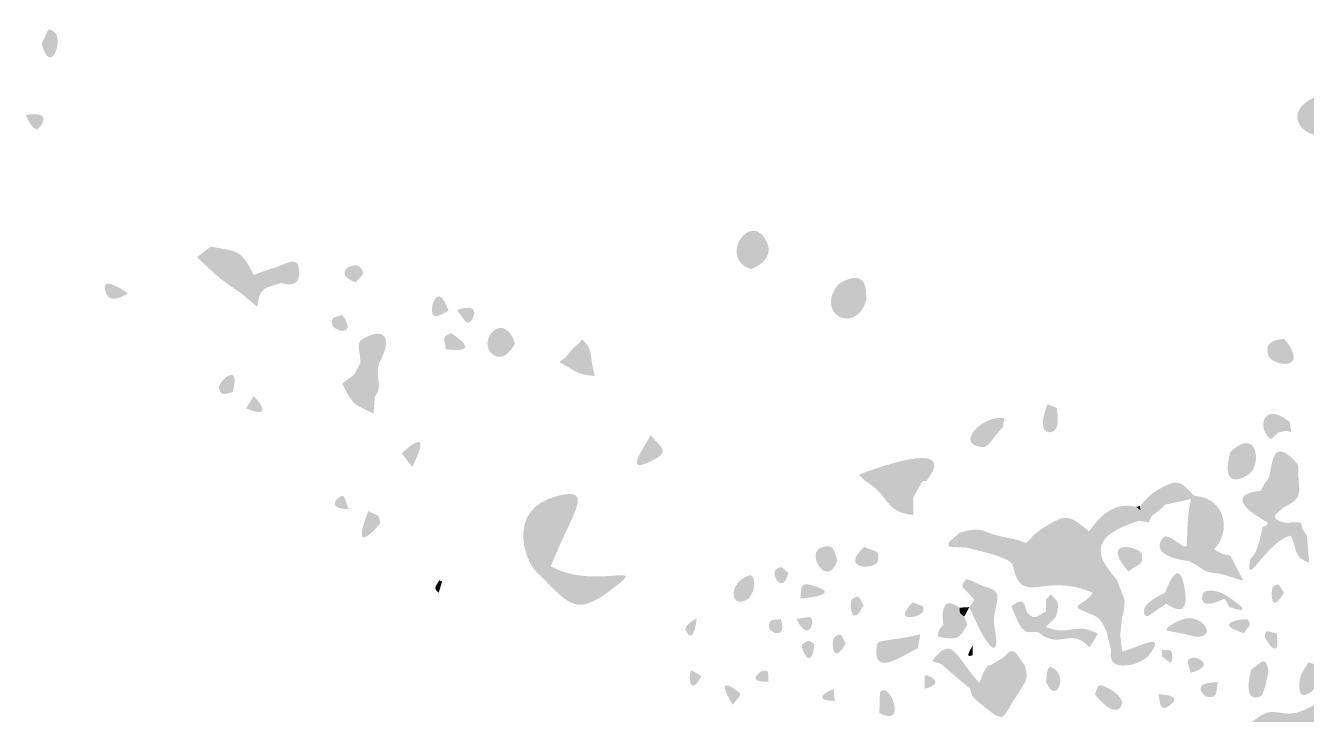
# Model space of a CAD drawing. Header units: millimetres. Extents: x 551 to 751, y 21 to 126.
# Drawn here: x 674.81 to 707.7, y 100.08 to 117.77 of the extents above; entities that cross this region are included whole.
import ezdxf

# ---------------------------------------------------------------- set-up
doc = ezdxf.new("R2010")
doc.units = ezdxf.units.MM

msp = doc.modelspace()

# ---------------------------------------------------------------- hatches: boundary and pattern name
at = {"true_color": 0x000000, "transparency": 33554687}
h = msp.add_hatch(color=18, dxfattribs=at)
edge = h.paths.add_edge_path(flags=0)
edge.add_spline(control_points=[(675.224, 117.307), (675.384, 117.58), (675.338, 117.769), (675.549, 117.606), (675.801, 117.41), (675.449, 116.44), (675.224, 117.307)], knot_values=[0, 0, 0, 0, 1, 1, 1, 2, 2, 2, 2], degree=3, periodic=1)
h = msp.add_hatch(color=18, dxfattribs=at)
edge = h.paths.add_edge_path(flags=0)
edge.add_spline(control_points=[(707.922, 115.928), (707.983, 115.904), (708.579, 115.669), (708.341, 115.193), (708.01, 114.532), (706.828, 115.458), (707.922, 115.928)], knot_values=[0, 0, 0, 0, 1, 1, 1, 2, 2, 2, 2], degree=3, periodic=1)
h = msp.add_hatch(color=18, dxfattribs=at)
edge = h.paths.add_edge_path(flags=0)
edge.add_spline(control_points=[(674.812, 115.472), (675.599, 115.606), (675.151, 115.099), (675.097, 115.105), (675.062, 115.109), (674.983, 115.117), (674.812, 115.472)], knot_values=[0, 0, 0, 0, 1, 1, 1, 2, 2, 2, 2], degree=3, periodic=1)
h = msp.add_hatch(color=18, dxfattribs=at)
edge = h.paths.add_edge_path(flags=0)
edge.add_spline(control_points=[(693.439, 111.514), (692.565, 111.799), (693.462, 113.075), (693.854, 112.2), (694.056, 111.748), (693.497, 111.536), (693.439, 111.514)], knot_values=[0, 0, 0, 0, 1, 1, 1, 2, 2, 2, 2], degree=3, periodic=1)
h = msp.add_hatch(color=18, dxfattribs=at)
edge = h.paths.add_edge_path(flags=0)
edge.add_spline(control_points=[(679.567, 112.091), (680.269, 111.962), (680.35, 112.025), (680.67, 111.358), (680.67, 111.358), (680.339, 110.902), (680.339, 110.902), (679.716, 111.32), (679.749, 111.324), (679.212, 111.823), (679.212, 111.823), (679.567, 112.091), (679.567, 112.091)], knot_values=[0, 0, 0, 0, 1, 1, 1, 2, 2, 2, 3, 3, 3, 4, 4, 4, 4], degree=3, periodic=1)
h = msp.add_hatch(color=18, dxfattribs=at)
edge = h.paths.add_edge_path(flags=0)
edge.add_spline(control_points=[(681.262, 111.568), (681.653, 111.734), (681.834, 111.836), (681.837, 111.4), (681.841, 110.994), (681.416, 111.144), (681.377, 111.158), (681.266, 111.347), (681.286, 111.335), (681.262, 111.568)], knot_values=[0, 0, 0, 0, 1, 1, 1, 2, 2, 2, 3, 3, 3, 3], degree=3, periodic=1)
h = msp.add_hatch(color=18, dxfattribs=at)
edge = h.paths.add_edge_path(flags=0)
edge.add_spline(control_points=[(681.262, 111.568), (681.286, 111.335), (681.266, 111.347), (681.377, 111.158), (680.922, 111.016), (680.839, 111.056), (680.758, 110.547), (680.758, 110.547), (680.339, 110.902), (680.339, 110.902), (680.339, 110.902), (680.67, 111.358), (680.67, 111.358), (680.719, 111.37), (680.699, 111.397), (681.262, 111.568)], knot_values=[0, 0, 0, 0, 1, 1, 1, 2, 2, 2, 3, 3, 3, 4, 4, 4, 5, 5, 5, 5], degree=3, periodic=1)
h = msp.add_hatch(color=18, dxfattribs=at)
edge = h.paths.add_edge_path(flags=0)
edge.add_spline(control_points=[(683.287, 111.174), (682.646, 111.409), (683.265, 111.749), (683.411, 111.557), (683.565, 111.355), (683.43, 111.365), (683.287, 111.174)], knot_values=[0, 0, 0, 0, 1, 1, 1, 2, 2, 2, 2], degree=3, periodic=1)
h = msp.add_hatch(color=18, dxfattribs=at)
edge = h.paths.add_edge_path(flags=0)
edge.add_spline(control_points=[(695.684, 111.129), (696.473, 111.609), (696.389, 110.875), (696.401, 110.721), (696.342, 110.749), (696.045, 110.893), (695.684, 111.129)], knot_values=[0, 0, 0, 0, 1, 1, 1, 2, 2, 2, 2], degree=3, periodic=1)
h = msp.add_hatch(color=18, dxfattribs=at)
edge = h.paths.add_edge_path(flags=0)
edge.add_spline(control_points=[(677.438, 110.895), (677.401, 110.87), (677, 110.597), (676.887, 110.879), (676.66, 111.447), (677.401, 110.921), (677.438, 110.895)], knot_values=[0, 0, 0, 0, 1, 1, 1, 2, 2, 2, 2], degree=3, periodic=1)
h = msp.add_hatch(color=18, dxfattribs=at)
edge = h.paths.add_edge_path(flags=0)
edge.add_spline(control_points=[(685.673, 110.448), (685.379, 110.269), (685.192, 110.211), (685.26, 110.586), (685.266, 110.622), (685.415, 111.158), (685.673, 110.448)], knot_values=[0, 0, 0, 0, 1, 1, 1, 2, 2, 2, 2], degree=3, periodic=1)
h = msp.add_hatch(color=18, dxfattribs=at)
edge = h.paths.add_edge_path(flags=0)
edge.add_spline(control_points=[(695.684, 111.129), (696.045, 110.893), (696.342, 110.749), (696.401, 110.721), (696.136, 109.804), (695.06, 110.364), (695.684, 111.129)], knot_values=[0, 0, 0, 0, 1, 1, 1, 2, 2, 2, 2], degree=3, periodic=1)
h = msp.add_hatch(color=18, dxfattribs=at)
edge = h.paths.add_edge_path(flags=0)
edge.add_spline(control_points=[(685.887, 110.467), (686.467, 110.655), (686.323, 110.315), (686.306, 110.281), (686.152, 109.979), (686.101, 110.203), (685.887, 110.467)], knot_values=[0, 0, 0, 0, 1, 1, 1, 2, 2, 2, 2], degree=3, periodic=1)
h = msp.add_hatch(color=18, dxfattribs=at)
edge = h.paths.add_edge_path(flags=0)
edge.add_spline(control_points=[(687.38, 109.604), (687.355, 109.559), (687.115, 109.112), (686.831, 109.307), (686.348, 109.637), (687.091, 110.511), (687.38, 109.604)], knot_values=[0, 0, 0, 0, 1, 1, 1, 2, 2, 2, 2], degree=3, periodic=1)
h = msp.add_hatch(color=18, dxfattribs=at)
edge = h.paths.add_edge_path(flags=0)
edge.add_spline(control_points=[(682.943, 110.341), (683.364, 109.755), (682.7, 109.926), (682.685, 110.093), (682.663, 110.327), (682.747, 110.249), (682.943, 110.341)], knot_values=[0, 0, 0, 0, 1, 1, 1, 2, 2, 2, 2], degree=3, periodic=1)
h = msp.add_hatch(color=18, dxfattribs=at)
edge = h.paths.add_edge_path(flags=0)
edge.add_spline(control_points=[(683.408, 109.106), (683.409, 109.521), (683.238, 109.627), (683.569, 109.778), (684.109, 110.024), (684.199, 109.65), (683.89, 109.101), (683.89, 109.101), (683.408, 109.106), (683.408, 109.106)], knot_values=[0, 0, 0, 0, 1, 1, 1, 2, 2, 2, 3, 3, 3, 3], degree=3, periodic=1)
h = msp.add_hatch(color=18, dxfattribs=at)
edge = h.paths.add_edge_path(flags=0)
edge.add_spline(control_points=[(685.602, 109.459), (685.577, 109.717), (685.491, 109.791), (685.742, 109.867), (685.743, 109.867), (686.63, 109.324), (685.602, 109.459)], knot_values=[0, 0, 0, 0, 1, 1, 1, 2, 2, 2, 2], degree=3, periodic=1)
h = msp.add_hatch(color=18, dxfattribs=at)
edge = h.paths.add_edge_path(flags=0)
edge.add_spline(control_points=[(689.102, 109.711), (689.393, 109.44), (689.272, 109.385), (689.426, 108.77), (688.928, 108.816), (688.961, 108.89), (688.516, 109.131), (688.816, 109.323), (688.739, 109.397), (689.013, 109.598), (689.013, 109.598), (689.102, 109.711), (689.102, 109.711)], knot_values=[0, 0, 0, 0, 1, 1, 1, 2, 2, 2, 3, 3, 3, 4, 4, 4, 4], degree=3, periodic=1)
h = msp.add_hatch(color=18, dxfattribs=at)
edge = h.paths.add_edge_path(flags=0)
edge.add_spline(control_points=[(707.133, 109.723), (707.823, 108.89), (706.848, 109.011), (706.731, 109.287), (706.552, 109.707), (707.087, 109.721), (707.133, 109.723)], knot_values=[0, 0, 0, 0, 1, 1, 1, 2, 2, 2, 2], degree=3, periodic=1)
h = msp.add_hatch(color=18, dxfattribs=at)
edge = h.paths.add_edge_path(flags=0)
edge.add_spline(control_points=[(680.128, 108.356), (679.897, 108.308), (679.855, 108.231), (679.774, 108.459), (679.728, 108.59), (680.357, 109.216), (680.128, 108.356)], knot_values=[0, 0, 0, 0, 1, 1, 1, 2, 2, 2, 2], degree=3, periodic=1)
h = msp.add_hatch(color=18, dxfattribs=at)
edge = h.paths.add_edge_path(flags=0)
edge.add_spline(control_points=[(683.408, 109.106), (683.408, 109.106), (683.89, 109.101), (683.89, 109.101), (683.752, 108.661), (684.026, 108.613), (683.782, 108.239), (683.374, 108.384), (683.332, 108.36), (683.247, 108.803), (683.247, 108.803), (683.408, 109.106), (683.408, 109.106)], knot_values=[0, 0, 0, 0, 1, 1, 1, 2, 2, 2, 3, 3, 3, 4, 4, 4, 4], degree=3, periodic=1)
h = msp.add_hatch(color=18, dxfattribs=at)
edge = h.paths.add_edge_path(flags=0)
edge.add_spline(control_points=[(683.247, 108.803), (683.332, 108.36), (683.374, 108.384), (683.782, 108.239), (683.767, 108.104), (683.749, 107.841), (683.746, 107.806), (683.218, 108.054), (683.201, 108.034), (682.948, 108.577), (683.225, 108.789), (683.225, 108.782), (683.247, 108.803)], knot_values=[0, 0, 0, 0, 1, 1, 1, 2, 2, 2, 3, 3, 3, 4, 4, 4, 4], degree=3, periodic=1)
h = msp.add_hatch(color=18, dxfattribs=at)
edge = h.paths.add_edge_path(flags=0)
edge.add_spline(control_points=[(680.47, 107.937), (680.676, 108.243), (680.65, 108.253), (680.676, 108.243), (680.703, 108.232), (681.268, 107.618), (680.47, 107.937)], knot_values=[0, 0, 0, 0, 1, 1, 1, 2, 2, 2, 2], degree=3, periodic=1)
h = msp.add_hatch(color=18, dxfattribs=at)
edge = h.paths.add_edge_path(flags=0)
edge.add_spline(control_points=[(701.054, 108.048), (701.054, 108.048), (701.287, 107.95), (701.287, 107.95), (701.298, 107.9), (701.41, 107.352), (701.136, 107.324), (700.748, 107.285), (701.033, 107.994), (701.054, 108.048)], knot_values=[0, 0, 0, 0, 1, 1, 1, 2, 2, 2, 3, 3, 3, 3], degree=3, periodic=1)
h = msp.add_hatch(color=18, dxfattribs=at)
edge = h.paths.add_edge_path(flags=0)
edge.add_spline(control_points=[(707.276, 107.587), (707.276, 107.587), (707.317, 107.325), (707.317, 107.325), (707.153, 107.376), (707.171, 107.362), (706.984, 107.319), (706.984, 107.319), (706.796, 107.145), (706.796, 107.145), (706.424, 107.381), (706.564, 108.169), (707.276, 107.587)], knot_values=[0, 0, 0, 0, 1, 1, 1, 2, 2, 2, 3, 3, 3, 4, 4, 4, 4], degree=3, periodic=1)
h = msp.add_hatch(color=18, dxfattribs=at)
edge = h.paths.add_edge_path(flags=0)
edge.add_spline(control_points=[(684.47, 106.785), (685.345, 107.583), (684.766, 106.492), (684.739, 106.432), (684.739, 106.432), (684.47, 106.785), (684.47, 106.785)], knot_values=[0, 0, 0, 0, 1, 1, 1, 2, 2, 2, 2], degree=3, periodic=1)
h = msp.add_hatch(color=18, dxfattribs=at)
edge = h.paths.add_edge_path(flags=0)
edge.add_spline(control_points=[(699.942, 107.68), (699.942, 107.68), (699.914, 107.469), (699.914, 107.469), (699.504, 107.005), (699.551, 106.91), (699.295, 106.957), (698.708, 107.065), (699.424, 107.794), (699.942, 107.68)], knot_values=[0, 0, 0, 0, 1, 1, 1, 2, 2, 2, 3, 3, 3, 3], degree=3, periodic=1)
h = msp.add_hatch(color=18, dxfattribs=at)
edge = h.paths.add_edge_path(flags=0)
edge.add_spline(control_points=[(690.857, 107.253), (691.14, 106.936), (691.339, 106.837), (690.98, 106.638), (690.04, 106.116), (690.789, 107.042), (690.857, 107.253)], knot_values=[0, 0, 0, 0, 1, 1, 1, 2, 2, 2, 2], degree=3, periodic=1)
h = msp.add_hatch(color=18, dxfattribs=at)
edge = h.paths.add_edge_path(flags=0)
edge.add_spline(control_points=[(705.754, 106.82), (706.452, 107.501), (706.572, 106.455), (706.205, 106.232), (705.707, 105.929), (705.584, 106.24), (705.754, 106.82)], knot_values=[0, 0, 0, 0, 1, 1, 1, 2, 2, 2, 2], degree=3, periodic=1)
h = msp.add_hatch(color=18, dxfattribs=at)
edge = h.paths.add_edge_path(flags=0)
edge.add_spline(control_points=[(707.494, 106.483), (707.468, 105.831), (707.688, 105.661), (707.136, 105.407), (707.009, 105.675), (706.774, 106.1), (706.741, 106.159), (706.833, 106.49), (706.808, 107.294), (707.494, 106.483)], knot_values=[0, 0, 0, 0, 1, 1, 1, 2, 2, 2, 3, 3, 3, 3], degree=3, periodic=1)
h = msp.add_hatch(color=18, dxfattribs=at)
edge = h.paths.add_edge_path(flags=0)
edge.add_spline(control_points=[(696.208, 106.236), (696.481, 106.347), (698.798, 107.21), (697.974, 106.111), (697.616, 106.148), (697.645, 106.033), (697.613, 105.664), (697.613, 105.664), (697.604, 105.2), (697.604, 105.2), (696.823, 105.295), (697.041, 105.688), (696.365, 106.08), (696.365, 106.08), (696.208, 106.236), (696.208, 106.236)], knot_values=[0, 0, 0, 0, 1, 1, 1, 2, 2, 2, 3, 3, 3, 4, 4, 4, 5, 5, 5, 5], degree=3, periodic=1)
h = msp.add_hatch(color=18, dxfattribs=at)
edge = h.paths.add_edge_path(flags=0)
edge.add_spline(control_points=[(688.3, 103.88), (688.3, 103.88), (688.041, 103.639), (688.041, 103.639), (687.676, 103.837), (687.052, 105.353), (688.502, 105.698), (689.451, 105.925), (688.823, 105.222), (688.3, 103.88)], knot_values=[0, 0, 0, 0, 1, 1, 1, 2, 2, 2, 3, 3, 3, 3], degree=3, periodic=1)
h = msp.add_hatch(color=18, dxfattribs=at)
edge = h.paths.add_edge_path(flags=0)
edge.add_spline(control_points=[(697.974, 106.111), (697.917, 106.028), (697.879, 106.114), (697.831, 106.045), (697.811, 106.016), (697.831, 106.045), (697.613, 105.664), (697.645, 106.033), (697.616, 106.148), (697.974, 106.111)], knot_values=[0, 0, 0, 0, 1, 1, 1, 2, 2, 2, 3, 3, 3, 3], degree=3, periodic=1)
h = msp.add_hatch(color=18, dxfattribs=at)
edge = h.paths.add_edge_path(flags=0)
edge.add_spline(control_points=[(703.893, 105.85), (704.386, 106.124), (704.432, 106.106), (704.824, 105.694), (704.824, 105.694), (704.746, 105.611), (704.746, 105.611), (704.692, 105.599), (704.396, 105.531), (704.07, 105.466), (704.049, 105.491), (704.072, 105.497), (703.893, 105.85)], knot_values=[0, 0, 0, 0, 1, 1, 1, 2, 2, 2, 3, 3, 3, 4, 4, 4, 4], degree=3, periodic=1)
h = msp.add_hatch(color=18, dxfattribs=at)
edge = h.paths.add_edge_path(flags=0)
edge.add_spline(control_points=[(706.741, 106.159), (706.774, 106.1), (707.009, 105.675), (707.136, 105.407), (706.939, 105.229), (706.76, 105.159), (707.016, 105.048), (707.288, 104.93), (707.294, 105.06), (707.565, 104.998), (707.565, 104.998), (707.604, 104.845), (707.604, 104.845), (707.604, 104.845), (707.305, 104.672), (707.305, 104.672), (706.698, 104.549), (706.099, 103.226), (706.261, 104.062), (706.274, 104.127), (706.406, 104.064), (706.57, 104.83), (706.558, 104.967), (706.721, 104.861), (706.709, 105), (706.709, 105), (706.389, 105.204), (706.389, 105.204), (706.686, 105.42), (706.681, 105.467), (706.534, 105.825), (706.559, 105.843), (706.518, 105.862), (706.741, 106.159)], knot_values=[0, 0, 0, 0, 1, 1, 1, 2, 2, 2, 3, 3, 3, 4, 4, 4, 5, 5, 5, 6, 6, 6, 7, 7, 7, 8, 8, 8, 9, 9, 9, 10, 10, 10, 11, 11, 11, 11], degree=3, periodic=1)
h = msp.add_hatch(color=18, dxfattribs=at)
edge = h.paths.add_edge_path(flags=0)
edge.add_spline(control_points=[(683.113, 105.349), (682.545, 105.352), (682.81, 105.614), (682.835, 105.634), (683.027, 105.793), (682.987, 105.611), (683.113, 105.349)], knot_values=[0, 0, 0, 0, 1, 1, 1, 2, 2, 2, 2], degree=3, periodic=1)
h = msp.add_hatch(color=18, dxfattribs=at)
edge = h.paths.add_edge_path(flags=0)
edge.add_spline(control_points=[(703.337, 105.41), (703.337, 105.41), (703.436, 105.324), (703.436, 105.324), (703.436, 105.324), (703.413, 105.052), (703.413, 105.052), (701.882, 104.595), (702.484, 103.972), (702.834, 103.535), (702.834, 103.535), (703.032, 103.027), (703.032, 103.027), (703.032, 103.027), (702.693, 103.062), (702.693, 103.062), (702.456, 103.185), (702.479, 103.202), (702.22, 103.205), (700.953, 103.751), (700.395, 102.833), (700.173, 103.862), (700.15, 103.968), (700.122, 104.101), (698.985, 104.357), (698.985, 104.357), (699, 104.799), (699, 104.799), (699.226, 104.833), (699.2, 104.833), (699.411, 104.8), (699.943, 104.57), (699.959, 104.681), (700.509, 104.479), (700.826, 103.079), (701.749, 104.442), (702.115, 104.783), (702.237, 104.901), (702.61, 105.588), (703.337, 105.41)], knot_values=[0, 0, 0, 0, 1, 1, 1, 2, 2, 2, 3, 3, 3, 4, 4, 4, 5, 5, 5, 6, 6, 6, 7, 7, 7, 8, 8, 8, 9, 9, 9, 10, 10, 10, 11, 11, 11, 12, 12, 12, 13, 13, 13, 13], degree=3, periodic=1)
h = msp.add_hatch(color=18, dxfattribs=at)
edge = h.paths.add_edge_path(flags=0)
edge.add_spline(control_points=[(703.893, 105.85), (704.072, 105.497), (704.049, 105.491), (704.07, 105.466), (704.04, 105.447), (704.071, 105.426), (703.729, 105.173), (703.729, 105.173), (703.653, 105.01), (703.653, 105.01), (703.653, 105.01), (703.413, 105.052), (703.413, 105.052), (703.413, 105.052), (703.436, 105.324), (703.436, 105.324), (703.436, 105.324), (703.431, 105.43), (703.431, 105.43), (703.656, 105.679), (703.629, 105.676), (703.893, 105.85)], knot_values=[0, 0, 0, 0, 1, 1, 1, 2, 2, 2, 3, 3, 3, 4, 4, 4, 5, 5, 5, 6, 6, 6, 7, 7, 7, 7], degree=3, periodic=1)
h = msp.add_hatch(color=18, dxfattribs=at)
edge = h.paths.add_edge_path(flags=0)
edge.add_spline(control_points=[(704.746, 105.611), (704.746, 105.611), (704.824, 105.694), (704.824, 105.694), (705.666, 105.638), (705.764, 104.726), (705.328, 104.323), (705.328, 104.323), (705.113, 104.106), (705.113, 104.106), (705.113, 104.106), (704.861, 103.919), (704.861, 103.919), (704.861, 103.919), (704.682, 104.017), (704.682, 104.017), (704.682, 104.017), (704.627, 104.385), (704.627, 104.385), (704.627, 104.385), (704.641, 104.685), (704.641, 104.685), (704.657, 105.337), (704.723, 105.541), (704.746, 105.611)], knot_values=[0, 0, 0, 0, 1, 1, 1, 2, 2, 2, 3, 3, 3, 4, 4, 4, 5, 5, 5, 6, 6, 6, 7, 7, 7, 8, 8, 8, 8], degree=3, periodic=1)
h = msp.add_hatch(color=18, dxfattribs=at)
edge = h.paths.add_edge_path(flags=0)
edge.add_spline(control_points=[(706.534, 105.825), (706.681, 105.467), (706.686, 105.42), (706.389, 105.204), (706.348, 105.23), (705.587, 105.723), (706.534, 105.825)], knot_values=[0, 0, 0, 0, 1, 1, 1, 2, 2, 2, 2], degree=3, periodic=1)
h = msp.add_hatch(color=18, dxfattribs=at)
edge = h.paths.add_edge_path(flags=0)
edge.add_spline(control_points=[(683.616, 105.303), (683.616, 105.303), (683.874, 105.172), (683.874, 105.172), (683.874, 105.172), (683.926, 104.993), (683.926, 104.993), (683.088, 104.018), (683.598, 105.273), (683.616, 105.303)], knot_values=[0, 0, 0, 0, 1, 1, 1, 2, 2, 2, 3, 3, 3, 3], degree=3, periodic=1)
msp.add_hatch(color=18, dxfattribs=at).paths.add_polyline_path([(703.431, 105.43), (703.436, 105.324), (703.337, 105.41)], flags=0)
h = msp.add_hatch(color=18, dxfattribs=at)
edge = h.paths.add_edge_path(flags=0)
edge.add_spline(control_points=[(700.96, 104.877), (701.536, 105.239), (701.601, 105.208), (702.115, 104.783), (701.749, 104.442), (700.826, 103.079), (700.509, 104.479), (700.735, 104.719), (700.71, 104.708), (700.96, 104.877)], knot_values=[0, 0, 0, 0, 1, 1, 1, 2, 2, 2, 3, 3, 3, 3], degree=3, periodic=1)
h = msp.add_hatch(color=18, dxfattribs=at)
edge = h.paths.add_edge_path(flags=0)
edge.add_spline(control_points=[(714.453, 104.052), (714.408, 103.955), (714.253, 103.959), (714.207, 103.862), (714.068, 103.57), (714.544, 102.895), (713.783, 101.224), (712.475, 100.863), (712.6, 100.611), (711.391, 99.982), (711.36, 99.949), (711.171, 99.751), (711.034, 99.532), (709.949, 98.549), (710.08, 98.416), (708.935, 97.546), (708.935, 97.546), (708.213, 97.364), (708.213, 97.364), (708.211, 97.363), (708.213, 97.364), (707.287, 96.676), (707.287, 96.676), (707.217, 96.459), (707.217, 96.459), (707.217, 96.459), (707.252, 96.041), (707.252, 96.041), (707.182, 96.014), (707.218, 95.978), (706.388, 95.655), (706.388, 95.655), (706.231, 95.717), (706.231, 95.717), (705.929, 96.255), (706.572, 96.101), (706.726, 96.478), (706.75, 96.535), (706.942, 96.892), (706.961, 96.928), (706.961, 96.928), (706.85, 97.073), (706.85, 97.073), (706.129, 96.837), (706.031, 96.781), (705.965, 96.742), (705.925, 96.719), (705.806, 96.65), (705.437, 96.517), (705.437, 96.517), (705.008, 96.39), (705.008, 96.39), (704.556, 96.334), (704.599, 96.286), (704.209, 96.025), (703.38, 95.473), (703.227, 96.351), (702.36, 95.882), (701.307, 95.52), (701.254, 95.811), (700.204, 95.383), (700.033, 95.376), (699.096, 95.338), (698.145, 94.744), (698.13, 94.713), (698.144, 94.733), (697.906, 94.513), (697.906, 94.513), (697.597, 94.522), (697.597, 94.522), (697.597, 94.522), (697.439, 94.675), (697.439, 94.675), (697.504, 95.271), (697.611, 95.202), (697.896, 95.71), (697.896, 95.71), (698.074, 95.801), (698.074, 95.801), (698.074, 95.801), (698.146, 96.041), (698.146, 96.041), (698.29, 96.299), (698.249, 96.334), (698.527, 96.421), (699.055, 96.587), (698.722, 97.173), (699.252, 97.104), (699.252, 97.104), (699.453, 96.492), (699.453, 96.492), (699.113, 96.123), (698.779, 96.042), (699.148, 95.872), (699.297, 95.803), (699.288, 95.876), (699.754, 96.153), (700.26, 96.428), (700.289, 96.348), (700.672, 96.823), (701.016, 97.249), (701.255, 96.53), (702.8, 97.38), (703.129, 97.561), (702.859, 98.227), (704.377, 98.126), (705.081, 97.984), (705.059, 98.142), (705.606, 98.624), (705.606, 98.624), (705.99, 99.049), (705.99, 99.049), (706.341, 99.366), (706.283, 99.398), (706.282, 99.88), (706.682, 100.146), (706.676, 100.179), (707.152, 100.106), (707.716, 100.019), (708.376, 100.725), (708.664, 100.805), (708.829, 100.72), (708.802, 100.559), (709.308, 100.747), (709.818, 100.937), (709.261, 100.999), (708.87, 101.405), (709.009, 101.965), (708.936, 102.004), (709.14, 102.092), (709.732, 102.347), (709.947, 102.398), (710.042, 101.706), (710.175, 100.744), (710.212, 102.149), (711.311, 102.877), (711.37, 102.845), (711.618, 102.708), (712.081, 102.547), (712.081, 102.547), (712.232, 102.887), (712.232, 102.887), (712.232, 102.887), (712.356, 102.943), (712.356, 102.943), (712.641, 103.215), (712.645, 103.187), (712.806, 103.583), (713.491, 103.355), (713.46, 103.634), (713.798, 104.298), (714.081, 104.852), (714.429, 104.105), (714.453, 104.052)], knot_values=[0, 0, 0, 0, 1, 1, 1, 2, 2, 2, 3, 3, 3, 4, 4, 4, 5, 5, 5, 6, 6, 6, 7, 7, 7, 8, 8, 8, 9, 9, 9, 10, 10, 10, 11, 11, 11, 12, 12, 12, 13, 13, 13, 14, 14, 14, 15, 15, 15, 16, 16, 16, 17, 17, 17, 18, 18, 18, 19, 19, 19, 20, 20, 20, 21, 21, 21, 22, 22, 22, 23, 23, 23, 24, 24, 24, 25, 25, 25, 26, 26, 26, 27, 27, 27, 28, 28, 28, 29, 29, 29, 30, 30, 30, 31, 31, 31, 32, 32, 32, 33, 33, 33, 34, 34, 34, 35, 35, 35, 36, 36, 36, 37, 37, 37, 38, 38, 38, 39, 39, 39, 40, 40, 40, 41, 41, 41, 42, 42, 42, 43, 43, 43, 44, 44, 44, 45, 45, 45, 46, 46, 46, 47, 47, 47, 48, 48, 48, 49, 49, 49, 50, 50, 50, 51, 51, 51, 51], degree=3, periodic=1)
h = msp.add_hatch(color=18, dxfattribs=at)
edge = h.paths.add_edge_path(flags=0)
edge.add_spline(control_points=[(699, 104.799), (699, 104.799), (698.985, 104.357), (698.985, 104.357), (698.985, 104.357), (698.508, 104.388), (698.508, 104.388), (698.55, 104.435), (698.478, 104.453), (698.529, 104.51), (698.549, 104.532), (698.529, 104.51), (698.801, 104.745), (698.801, 104.745), (699, 104.799), (699, 104.799)], knot_values=[0, 0, 0, 0, 1, 1, 1, 2, 2, 2, 3, 3, 3, 4, 4, 4, 5, 5, 5, 5], degree=3, periodic=1)
h = msp.add_hatch(color=18, dxfattribs=at)
edge = h.paths.add_edge_path(flags=0)
edge.add_spline(control_points=[(703.129, 103.747), (702.364, 104.644), (703.451, 104.369), (703.477, 104.201), (703.525, 103.895), (703.4, 103.961), (703.129, 103.747)], knot_values=[0, 0, 0, 0, 1, 1, 1, 2, 2, 2, 2], degree=3, periodic=1)
h = msp.add_hatch(color=18, dxfattribs=at)
edge = h.paths.add_edge_path(flags=0)
edge.add_spline(control_points=[(704.627, 104.385), (704.627, 104.385), (704.682, 104.017), (704.682, 104.017), (703.572, 104.153), (704.007, 104.641), (704.074, 104.648), (704.115, 104.652), (704.189, 104.66), (704.531, 104.402), (704.531, 104.402), (704.627, 104.385), (704.627, 104.385)], knot_values=[0, 0, 0, 0, 1, 1, 1, 2, 2, 2, 3, 3, 3, 4, 4, 4, 4], degree=3, periodic=1)
h = msp.add_hatch(color=18, dxfattribs=at)
edge = h.paths.add_edge_path(flags=0)
edge.add_spline(control_points=[(707.604, 104.845), (707.604, 104.845), (707.716, 104.662), (707.716, 104.662), (707.716, 104.662), (707.775, 103.975), (707.775, 103.975), (707.365, 104.121), (707.492, 104.248), (707.305, 104.672), (707.305, 104.672), (707.604, 104.845), (707.604, 104.845)], knot_values=[0, 0, 0, 0, 1, 1, 1, 2, 2, 2, 3, 3, 3, 4, 4, 4, 4], degree=3, periodic=1)
h = msp.add_hatch(color=18, dxfattribs=at)
edge = h.paths.add_edge_path(flags=0)
edge.add_spline(control_points=[(695.656, 104.024), (695.393, 103.274), (694.802, 104.267), (695.28, 104.375), (695.581, 104.443), (695.553, 104.337), (695.656, 104.024)], knot_values=[0, 0, 0, 0, 1, 1, 1, 2, 2, 2, 2], degree=3, periodic=1)
h = msp.add_hatch(color=18, dxfattribs=at)
edge = h.paths.add_edge_path(flags=0)
edge.add_spline(control_points=[(696.352, 104.384), (696.618, 104.237), (696.766, 104.332), (696.695, 104.009), (696.649, 103.799), (695.677, 103.774), (696.352, 104.384)], knot_values=[0, 0, 0, 0, 1, 1, 1, 2, 2, 2, 2], degree=3, periodic=1)
h = msp.add_hatch(color=18, dxfattribs=at)
edge = h.paths.add_edge_path(flags=0)
edge.add_spline(control_points=[(705.328, 104.323), (705.539, 104.192), (705.518, 104.204), (705.75, 104.155), (705.75, 104.155), (706.073, 103.534), (706.073, 103.534), (706.038, 103.494), (706.029, 103.545), (705.456, 103.699), (705.456, 103.699), (705.113, 104.106), (705.113, 104.106), (705.113, 104.106), (705.328, 104.323), (705.328, 104.323)], knot_values=[0, 0, 0, 0, 1, 1, 1, 2, 2, 2, 3, 3, 3, 4, 4, 4, 5, 5, 5, 5], degree=3, periodic=1)
h = msp.add_hatch(color=18, dxfattribs=at)
edge = h.paths.add_edge_path(flags=0)
edge.add_spline(control_points=[(688.3, 103.88), (689.416, 103.264), (690.849, 104.035), (689.926, 103.336), (689.003, 102.638), (688.84, 102.792), (688.041, 103.639), (688.041, 103.639), (688.3, 103.88), (688.3, 103.88)], knot_values=[0, 0, 0, 0, 1, 1, 1, 2, 2, 2, 3, 3, 3, 3], degree=3, periodic=1)
h = msp.add_hatch(color=18, dxfattribs=at)
edge = h.paths.add_edge_path(flags=0)
edge.add_spline(control_points=[(704.076, 103.204), (704.09, 103.245), (704.411, 104.181), (704.564, 103.38), (704.742, 102.444), (704.221, 102.868), (704.099, 102.92), (704.099, 102.92), (704.076, 103.204), (704.076, 103.204)], knot_values=[0, 0, 0, 0, 1, 1, 1, 2, 2, 2, 3, 3, 3, 3], degree=3, periodic=1)
h = msp.add_hatch(color=18, dxfattribs=at)
edge = h.paths.add_edge_path(flags=0)
edge.add_spline(control_points=[(705.113, 104.106), (705.113, 104.106), (705.456, 103.699), (705.456, 103.699), (705.135, 103.731), (705.158, 103.724), (704.861, 103.919), (704.861, 103.919), (705.113, 104.106), (705.113, 104.106)], knot_values=[0, 0, 0, 0, 1, 1, 1, 2, 2, 2, 3, 3, 3, 3], degree=3, periodic=1)
h = msp.add_hatch(color=18, dxfattribs=at)
edge = h.paths.add_edge_path(flags=0)
edge.add_spline(control_points=[(693.4, 103.069), (692.898, 102.704), (692.822, 103.477), (693.402, 103.652), (693.485, 103.677), (693.627, 103.42), (693.4, 103.069)], knot_values=[0, 0, 0, 0, 1, 1, 1, 2, 2, 2, 2], degree=3, periodic=1)
h = msp.add_hatch(color=18, dxfattribs=at)
edge = h.paths.add_edge_path(flags=0)
edge.add_spline(control_points=[(694.401, 103.718), (694.24, 103.107), (693.936, 103.698), (694.089, 103.806), (694.246, 103.918), (694.232, 103.833), (694.401, 103.718)], knot_values=[0, 0, 0, 0, 1, 1, 1, 2, 2, 2, 2], degree=3, periodic=1)
h = msp.add_hatch(color=18, dxfattribs=at)
edge = h.paths.add_edge_path(flags=0)
edge.add_spline(control_points=[(699.447, 103.358), (699.447, 103.358), (699.181, 103.017), (699.181, 103.017), (698.902, 103.343), (698.811, 103.318), (698.904, 103.479), (698.987, 103.62), (699.006, 103.532), (699.447, 103.358)], knot_values=[0, 0, 0, 0, 1, 1, 1, 2, 2, 2, 3, 3, 3, 3], degree=3, periodic=1)
h = msp.add_hatch(color=18, dxfattribs=at)
edge = h.paths.add_edge_path(flags=0)
edge.add_spline(control_points=[(685.442, 103.541), (685.434, 103.465), (685.508, 103.53), (685.504, 103.487), (685.501, 103.463), (685.504, 103.487), (685.42, 103.199), (685.263, 103.336), (685.353, 103.35), (685.442, 103.541)], knot_values=[0, 0, 0, 0, 1, 1, 1, 2, 2, 2, 3, 3, 3, 3], degree=3, periodic=1)
h = msp.add_hatch(color=18, dxfattribs=at)
edge = h.paths.add_edge_path(flags=0)
edge.add_spline(control_points=[(694.708, 103.055), (694.734, 103.353), (694.705, 103.477), (694.99, 103.398), (695.892, 103.145), (694.743, 103.057), (694.708, 103.055)], knot_values=[0, 0, 0, 0, 1, 1, 1, 2, 2, 2, 2], degree=3, periodic=1)
h = msp.add_hatch(color=18, dxfattribs=at)
edge = h.paths.add_edge_path(flags=0)
edge.add_spline(control_points=[(699.447, 103.358), (700.087, 103.213), (699.55, 102.873), (699.714, 102.214), (699.845, 101.238), (699.332, 102.23), (699.318, 102.249), (699.318, 102.249), (699.046, 102.834), (699.046, 102.834), (699.046, 102.834), (699.181, 103.017), (699.181, 103.017), (699.181, 103.017), (699.447, 103.358), (699.447, 103.358)], knot_values=[0, 0, 0, 0, 1, 1, 1, 2, 2, 2, 3, 3, 3, 4, 4, 4, 5, 5, 5, 5], degree=3, periodic=1)
h = msp.add_hatch(color=18, dxfattribs=at)
edge = h.paths.add_edge_path(flags=0)
edge.add_spline(control_points=[(705.566, 103.183), (705.566, 103.183), (705.579, 103.046), (705.579, 103.046), (704.922, 102.719), (705.023, 103.13), (705.042, 103.173), (705.123, 103.355), (705.527, 103.198), (705.566, 103.183)], knot_values=[0, 0, 0, 0, 1, 1, 1, 2, 2, 2, 3, 3, 3, 3], degree=3, periodic=1)
h = msp.add_hatch(color=18, dxfattribs=at)
edge = h.paths.add_edge_path(flags=0)
edge.add_spline(control_points=[(707.125, 103.205), (706.762, 102.562), (706.784, 103.314), (706.848, 103.36), (707.021, 103.487), (706.996, 103.384), (707.125, 103.205)], knot_values=[0, 0, 0, 0, 1, 1, 1, 2, 2, 2, 2], degree=3, periodic=1)
h = msp.add_hatch(color=18, dxfattribs=at)
edge = h.paths.add_edge_path(flags=0)
edge.add_spline(control_points=[(696.33, 102.877), (696.024, 102.246), (695.932, 102.96), (696.053, 103.048), (696.234, 103.179), (696.216, 103.066), (696.33, 102.877)], knot_values=[0, 0, 0, 0, 1, 1, 1, 2, 2, 2, 2], degree=3, periodic=1)
h = msp.add_hatch(color=18, dxfattribs=at)
edge = h.paths.add_edge_path(flags=0)
edge.add_spline(control_points=[(697.598, 102.961), (697.809, 102.848), (697.92, 102.908), (697.851, 102.716), (697.801, 102.574), (697.037, 102.402), (697.598, 102.961)], knot_values=[0, 0, 0, 0, 1, 1, 1, 2, 2, 2, 2], degree=3, periodic=1)
h = msp.add_hatch(color=18, dxfattribs=at)
edge = h.paths.add_edge_path(flags=0)
edge.add_spline(control_points=[(698.8, 102.82), (698.799, 102.651), (698.804, 102.68), (698.918, 102.593), (698.918, 102.593), (698.993, 102.384), (698.993, 102.384), (698.712, 102.585), (698.704, 102.479), (698.377, 102.378), (698.322, 102.872), (698.422, 103.085), (698.8, 102.82)], knot_values=[0, 0, 0, 0, 1, 1, 1, 2, 2, 2, 3, 3, 3, 4, 4, 4, 4], degree=3, periodic=1)
h = msp.add_hatch(color=18, dxfattribs=at)
edge = h.paths.add_edge_path(flags=0)
edge.add_spline(control_points=[(700.128, 102.854), (700.367, 103.038), (700.452, 103.034), (700.52, 102.715), (700.382, 102.508), (700.396, 102.521), (700.382, 102.508), (700.309, 102.437), (700.335, 102.655), (700.247, 102.569), (700.247, 102.569), (700.128, 102.854), (700.128, 102.854)], knot_values=[0, 0, 0, 0, 1, 1, 1, 2, 2, 2, 3, 3, 3, 4, 4, 4, 4], degree=3, periodic=1)
h = msp.add_hatch(color=18, dxfattribs=at)
edge = h.paths.add_edge_path(flags=0)
edge.add_spline(control_points=[(701.019, 103.029), (701.019, 103.029), (701.141, 103.165), (701.141, 103.165), (701.373, 102.932), (701.346, 102.916), (701.273, 102.582), (701.273, 102.582), (701.013, 102.72), (701.013, 102.72), (701.013, 102.72), (701.019, 103.029), (701.019, 103.029)], knot_values=[0, 0, 0, 0, 1, 1, 1, 2, 2, 2, 3, 3, 3, 4, 4, 4, 4], degree=3, periodic=1)
h = msp.add_hatch(color=18, dxfattribs=at)
edge = h.paths.add_edge_path(flags=0)
edge.add_spline(control_points=[(702.22, 103.205), (702.479, 103.202), (702.456, 103.185), (702.693, 103.062), (702.684, 102.739), (702.679, 102.717), (702.968, 102.572), (702.922, 102.119), (702.9, 102.141), (702.975, 101.694), (702.975, 101.694), (702.689, 101.729), (702.689, 101.729), (702.689, 101.729), (702.572, 102.203), (702.572, 102.203), (702.378, 102.631), (702.341, 102.571), (701.943, 102.748), (701.617, 102.893), (702.026, 102.885), (702.22, 103.205)], knot_values=[0, 0, 0, 0, 1, 1, 1, 2, 2, 2, 3, 3, 3, 4, 4, 4, 5, 5, 5, 6, 6, 6, 7, 7, 7, 7], degree=3, periodic=1)
h = msp.add_hatch(color=18, dxfattribs=at)
edge = h.paths.add_edge_path(flags=0)
edge.add_spline(control_points=[(702.693, 103.062), (702.693, 103.062), (703.032, 103.027), (703.032, 103.027), (703.032, 102.789), (703.03, 102.803), (702.968, 102.572), (702.679, 102.717), (702.684, 102.739), (702.693, 103.062)], knot_values=[0, 0, 0, 0, 1, 1, 1, 2, 2, 2, 3, 3, 3, 3], degree=3, periodic=1)
h = msp.add_hatch(color=18, dxfattribs=at)
edge = h.paths.add_edge_path(flags=0)
edge.add_spline(control_points=[(704.076, 103.204), (704.076, 103.204), (704.099, 102.92), (704.099, 102.92), (703.655, 102.622), (703.663, 102.612), (703.619, 102.598), (703.563, 102.58), (703.293, 102.849), (704.076, 103.204)], knot_values=[0, 0, 0, 0, 1, 1, 1, 2, 2, 2, 3, 3, 3, 3], degree=3, periodic=1)
h = msp.add_hatch(color=18, dxfattribs=at)
edge = h.paths.add_edge_path(flags=0)
edge.add_spline(control_points=[(705.566, 103.183), (705.593, 103.166), (706.53, 102.578), (705.763, 102.821), (705.674, 102.849), (705.669, 103.018), (705.579, 103.046), (705.579, 103.046), (705.566, 103.183), (705.566, 103.183)], knot_values=[0, 0, 0, 0, 1, 1, 1, 2, 2, 2, 3, 3, 3, 3], degree=3, periodic=1)
h = msp.add_hatch(color=18, dxfattribs=at)
edge = h.paths.add_edge_path(flags=0)
edge.add_spline(control_points=[(694.601, 102.532), (694.893, 102.547), (695.049, 102.69), (695.003, 102.378), (694.998, 102.342), (694.886, 101.984), (694.601, 102.532)], knot_values=[0, 0, 0, 0, 1, 1, 1, 2, 2, 2, 2], degree=3, periodic=1)
h = msp.add_hatch(color=18, dxfattribs=at)
edge = h.paths.add_edge_path(flags=0)
edge.add_spline(control_points=[(698.8, 102.82), (698.8, 102.82), (699.046, 102.834), (699.046, 102.834), (699.046, 102.834), (698.918, 102.593), (698.918, 102.593), (698.804, 102.68), (698.799, 102.651), (698.8, 102.82)], knot_values=[0, 0, 0, 0, 1, 1, 1, 2, 2, 2, 3, 3, 3, 3], degree=3, periodic=1)
h = msp.add_hatch(color=18, dxfattribs=at)
edge = h.paths.add_edge_path(flags=0)
edge.add_spline(control_points=[(700.52, 102.715), (700.724, 102.483), (700.742, 102.575), (701.013, 102.72), (701.013, 102.72), (701.273, 102.582), (701.273, 102.582), (701.273, 102.582), (701.012, 102.325), (701.012, 102.325), (701.012, 102.325), (700.823, 102.185), (700.823, 102.185), (700.605, 102.245), (700.467, 102.024), (700.247, 102.569), (700.335, 102.655), (700.309, 102.437), (700.382, 102.508), (700.396, 102.521), (700.382, 102.508), (700.52, 102.715)], knot_values=[0, 0, 0, 0, 1, 1, 1, 2, 2, 2, 3, 3, 3, 4, 4, 4, 5, 5, 5, 6, 6, 6, 7, 7, 7, 7], degree=3, periodic=1)
h = msp.add_hatch(color=18, dxfattribs=at)
edge = h.paths.add_edge_path(flags=0)
edge.add_spline(control_points=[(704.844, 102.078), (704.169, 102.246), (704.109, 102.196), (704.118, 102.259), (704.122, 102.292), (704.129, 102.34), (704.446, 102.493), (704.99, 102.757), (705.489, 102.018), (704.844, 102.078)], knot_values=[0, 0, 0, 0, 1, 1, 1, 2, 2, 2, 3, 3, 3, 3], degree=3, periodic=1)
h = msp.add_hatch(color=18, dxfattribs=at)
edge = h.paths.add_edge_path(flags=0)
edge.add_spline(control_points=[(692.046, 102.551), (692.043, 102.516), (691.971, 101.815), (691.764, 102.233), (691.749, 102.264), (691.705, 102.353), (692.046, 102.551)], knot_values=[0, 0, 0, 0, 1, 1, 1, 2, 2, 2, 2], degree=3, periodic=1)
h = msp.add_hatch(color=18, dxfattribs=at)
edge = h.paths.add_edge_path(flags=0)
edge.add_spline(control_points=[(694.205, 102.525), (694.392, 101.969), (693.841, 102.168), (693.902, 102.386), (693.949, 102.55), (693.997, 102.486), (694.205, 102.525)], knot_values=[0, 0, 0, 0, 1, 1, 1, 2, 2, 2, 2], degree=3, periodic=1)
h = msp.add_hatch(color=18, dxfattribs=at)
edge = h.paths.add_edge_path(flags=0)
edge.add_spline(control_points=[(698.377, 102.378), (698.704, 102.479), (698.712, 102.585), (698.993, 102.384), (698.797, 102.053), (698.787, 101.952), (698.23, 102.082), (698.272, 102.279), (698.261, 102.254), (698.377, 102.378)], knot_values=[0, 0, 0, 0, 1, 1, 1, 2, 2, 2, 3, 3, 3, 3], degree=3, periodic=1)
h = msp.add_hatch(color=18, dxfattribs=at)
edge = h.paths.add_edge_path(flags=0)
edge.add_spline(control_points=[(701.012, 102.325), (701.655, 102.068), (701.717, 102.475), (702.346, 102.151), (702.346, 102.145), (702.348, 102.15), (702.133, 101.798), (701.634, 102.349), (701.392, 101.716), (700.823, 102.185), (700.823, 102.185), (701.012, 102.325), (701.012, 102.325)], knot_values=[0, 0, 0, 0, 1, 1, 1, 2, 2, 2, 3, 3, 3, 4, 4, 4, 4], degree=3, periodic=1)
h = msp.add_hatch(color=18, dxfattribs=at)
edge = h.paths.add_edge_path(flags=0)
edge.add_spline(control_points=[(706.101, 102.165), (705.192, 102.445), (706.163, 102.545), (706.185, 102.518), (706.317, 102.357), (706.213, 102.363), (706.101, 102.165)], knot_values=[0, 0, 0, 0, 1, 1, 1, 2, 2, 2, 2], degree=3, periodic=1)
h = msp.add_hatch(color=18, dxfattribs=at)
edge = h.paths.add_edge_path(flags=0)
edge.add_spline(control_points=[(706.939, 102.161), (707.052, 101.358), (706.629, 102.03), (706.632, 102.075), (706.649, 102.296), (706.721, 102.189), (706.939, 102.161)], knot_values=[0, 0, 0, 0, 1, 1, 1, 2, 2, 2, 2], degree=3, periodic=1)
h = msp.add_hatch(color=18, dxfattribs=at)
edge = h.paths.add_edge_path(flags=0)
edge.add_spline(control_points=[(695.069, 101.881), (694.985, 101.113), (694.703, 101.816), (694.751, 101.866), (694.957, 102.079), (695.029, 101.879), (695.069, 101.881)], knot_values=[0, 0, 0, 0, 1, 1, 1, 2, 2, 2, 2], degree=3, periodic=1)
h = msp.add_hatch(color=18, dxfattribs=at)
edge = h.paths.add_edge_path(flags=0)
edge.add_spline(control_points=[(695.868, 101.897), (695.542, 101.285), (695.476, 101.976), (695.589, 102.067), (695.762, 102.207), (695.76, 102.109), (695.868, 101.897)], knot_values=[0, 0, 0, 0, 1, 1, 1, 2, 2, 2, 2], degree=3, periodic=1)
h = msp.add_hatch(color=18, dxfattribs=at)
edge = h.paths.add_edge_path(flags=0)
edge.add_spline(control_points=[(697.788, 102.136), (697.788, 102.136), (697.725, 101.779), (697.725, 101.779), (697.333, 101.6), (696.516, 100.969), (696.681, 101.89), (696.702, 102.004), (697.148, 101.969), (697.788, 102.136)], knot_values=[0, 0, 0, 0, 1, 1, 1, 2, 2, 2, 3, 3, 3, 3], degree=3, periodic=1)
h = msp.add_hatch(color=18, dxfattribs=at)
edge = h.paths.add_edge_path(flags=0)
edge.add_spline(control_points=[(698.094, 101.459), (698.633, 102.161), (698.697, 101.533), (699.307, 100.885), (699.307, 100.885), (699.06, 100.74), (699.06, 100.74), (698.395, 101.309), (698.401, 101.309), (698.341, 101.355), (698.227, 101.443), (698.212, 101.368), (698.094, 101.459)], knot_values=[0, 0, 0, 0, 1, 1, 1, 2, 2, 2, 3, 3, 3, 4, 4, 4, 4], degree=3, periodic=1)
h = msp.add_hatch(color=18, dxfattribs=at)
edge = h.paths.add_edge_path(flags=0)
edge.add_spline(control_points=[(702.689, 101.729), (702.689, 101.729), (702.975, 101.694), (702.975, 101.694), (703.302, 101.759), (704.14, 102.25), (703.687, 101.634), (703.518, 101.404), (703.201, 101.352), (703.154, 101.344), (702.557, 101.246), (702.693, 101.67), (702.689, 101.729)], knot_values=[0, 0, 0, 0, 1, 1, 1, 2, 2, 2, 3, 3, 3, 4, 4, 4, 4], degree=3, periodic=1)
h = msp.add_hatch(color=18, dxfattribs=at)
edge = h.paths.add_edge_path(flags=0)
edge.add_spline(control_points=[(699.138, 101.849), (699.121, 101.598), (699.138, 101.607), (699.121, 101.598), (698.893, 101.481), (699.127, 101.833), (699.138, 101.849)], knot_values=[0, 0, 0, 0, 1, 1, 1, 2, 2, 2, 2], degree=3, periodic=1)
h = msp.add_hatch(color=18, dxfattribs=at)
edge = h.paths.add_edge_path(flags=0)
edge.add_spline(control_points=[(699.946, 101.555), (700.19, 101.87), (700.237, 101.637), (700.473, 101.325), (700.298, 101.241), (700.322, 101.251), (700.197, 101.089), (700.197, 101.089), (699.946, 101.555), (699.946, 101.555)], knot_values=[0, 0, 0, 0, 1, 1, 1, 2, 2, 2, 3, 3, 3, 3], degree=3, periodic=1)
h = msp.add_hatch(color=18, dxfattribs=at)
edge = h.paths.add_edge_path(flags=0)
edge.add_spline(control_points=[(703.996, 101.732), (704.196, 101.735), (704.259, 101.767), (704.255, 101.532), (704.251, 101.306), (704.168, 101.444), (703.99, 101.568), (703.99, 101.568), (703.996, 101.732), (703.996, 101.732)], knot_values=[0, 0, 0, 0, 1, 1, 1, 2, 2, 2, 3, 3, 3, 3], degree=3, periodic=1)
h = msp.add_hatch(color=18, dxfattribs=at)
edge = h.paths.add_edge_path(flags=0)
edge.add_spline(control_points=[(699.597, 101.345), (700.01, 100.636), (699.531, 100.61), (699.287, 100.389), (699.114, 100.541), (699.126, 100.526), (699.06, 100.74), (699.06, 100.74), (699.307, 100.885), (699.307, 100.885), (699.483, 101.419), (699.566, 101.328), (699.597, 101.345)], knot_values=[0, 0, 0, 0, 1, 1, 1, 2, 2, 2, 3, 3, 3, 4, 4, 4, 4], degree=3, periodic=1)
h = msp.add_hatch(color=18, dxfattribs=at)
edge = h.paths.add_edge_path(flags=0)
edge.add_spline(control_points=[(699.946, 101.555), (699.946, 101.555), (700.197, 101.089), (700.197, 101.089), (700.108, 100.801), (700.083, 100.764), (700.328, 100.651), (700.108, 100.318), (700.104, 100.326), (700.079, 100.255), (699.855, 100.513), (699.782, 100.432), (699.632, 100.116), (699.632, 100.116), (699.287, 100.389), (699.287, 100.389), (699.531, 100.61), (700.01, 100.636), (699.597, 101.345), (699.597, 101.345), (699.946, 101.555), (699.946, 101.555)], knot_values=[0, 0, 0, 0, 1, 1, 1, 2, 2, 2, 3, 3, 3, 4, 4, 4, 5, 5, 5, 6, 6, 6, 7, 7, 7, 7], degree=3, periodic=1)
h = msp.add_hatch(color=18, dxfattribs=at)
edge = h.paths.add_edge_path(flags=0)
edge.add_spline(control_points=[(700.473, 101.325), (700.58, 100.955), (700.496, 100.979), (700.328, 100.651), (700.083, 100.764), (700.108, 100.801), (700.197, 101.089), (700.322, 101.251), (700.298, 101.241), (700.473, 101.325)], knot_values=[0, 0, 0, 0, 1, 1, 1, 2, 2, 2, 3, 3, 3, 3], degree=3, periodic=1)
h = msp.add_hatch(color=18, dxfattribs=at)
edge = h.paths.add_edge_path(flags=0)
edge.add_spline(control_points=[(701.018, 100.918), (701.046, 101.226), (701.048, 101.413), (701.273, 101.212), (701.536, 100.976), (701.257, 100.333), (701.018, 100.918)], knot_values=[0, 0, 0, 0, 1, 1, 1, 2, 2, 2, 2], degree=3, periodic=1)
h = msp.add_hatch(color=18, dxfattribs=at)
edge = h.paths.add_edge_path(flags=0)
edge.add_spline(control_points=[(704.733, 101.146), (704.653, 101.426), (704.576, 101.53), (704.84, 101.536), (704.87, 101.537), (705.405, 101.356), (704.733, 101.146)], knot_values=[0, 0, 0, 0, 1, 1, 1, 2, 2, 2, 2], degree=3, periodic=1)
h = msp.add_hatch(color=18, dxfattribs=at)
edge = h.paths.add_edge_path(flags=0)
edge.add_spline(control_points=[(706.281, 101.22), (706.532, 101.408), (706.643, 101.594), (706.718, 101.252), (706.742, 101.139), (706.617, 100.668), (706.563, 100.573), (706.535, 100.524), (706.043, 100.29), (706.281, 101.22)], knot_values=[0, 0, 0, 0, 1, 1, 1, 2, 2, 2, 3, 3, 3, 3], degree=3, periodic=1)
h = msp.add_hatch(color=18, dxfattribs=at)
edge = h.paths.add_edge_path(flags=0)
edge.add_spline(control_points=[(707.756, 101.422), (708.568, 101.209), (707.543, 100.18), (707.524, 100.742), (707.512, 101.128), (707.579, 101.096), (707.756, 101.422)], knot_values=[0, 0, 0, 0, 1, 1, 1, 2, 2, 2, 2], degree=3, periodic=1)
h = msp.add_hatch(color=18, dxfattribs=at)
edge = h.paths.add_edge_path(flags=0)
edge.add_spline(control_points=[(692.165, 101.065), (691.863, 100.459), (691.815, 101.144), (691.912, 101.205), (691.931, 101.217), (691.912, 101.205), (692.165, 101.065)], knot_values=[0, 0, 0, 0, 1, 1, 1, 2, 2, 2, 2], degree=3, periodic=1)
h = msp.add_hatch(color=18, dxfattribs=at)
edge = h.paths.add_edge_path(flags=0)
edge.add_spline(control_points=[(692.972, 100.323), (692.956, 100.348), (692.454, 101.139), (693.089, 100.685), (693.244, 100.574), (693.127, 100.556), (692.972, 100.323)], knot_values=[0, 0, 0, 0, 1, 1, 1, 2, 2, 2, 2], degree=3, periodic=1)
h = msp.add_hatch(color=18, dxfattribs=at)
edge = h.paths.add_edge_path(flags=0)
edge.add_spline(control_points=[(693.892, 100.917), (693.25, 100.9), (693.723, 101.205), (693.747, 101.205), (693.937, 101.211), (693.857, 101.134), (693.892, 100.917)], knot_values=[0, 0, 0, 0, 1, 1, 1, 2, 2, 2, 2], degree=3, periodic=1)
h = msp.add_hatch(color=18, dxfattribs=at)
edge = h.paths.add_edge_path(flags=0)
edge.add_spline(control_points=[(697.901, 100.74), (697.915, 100.994), (697.831, 101.165), (698.049, 101.044), (698.287, 100.913), (698.167, 100.802), (697.901, 100.74)], knot_values=[0, 0, 0, 0, 1, 1, 1, 2, 2, 2, 2], degree=3, periodic=1)
h = msp.add_hatch(color=18, dxfattribs=at)
edge = h.paths.add_edge_path(flags=0)
edge.add_spline(control_points=[(695.59, 100.425), (694.902, 100.434), (695.529, 100.748), (695.568, 100.715), (695.568, 100.715), (695.59, 100.425), (695.59, 100.425)], knot_values=[0, 0, 0, 0, 1, 1, 1, 2, 2, 2, 2], degree=3, periodic=1)
h = msp.add_hatch(color=18, dxfattribs=at)
edge = h.paths.add_edge_path(flags=0)
edge.add_spline(control_points=[(696.735, 100.116), (696.761, 100.62), (696.736, 100.627), (696.763, 100.66), (696.998, 100.946), (697.471, 99.714), (696.735, 100.116)], knot_values=[0, 0, 0, 0, 1, 1, 1, 2, 2, 2, 2], degree=3, periodic=1)
h = msp.add_hatch(color=18, dxfattribs=at)
edge = h.paths.add_edge_path(flags=0)
edge.add_spline(control_points=[(702.273, 100.587), (702.352, 100.794), (702.326, 100.885), (702.548, 100.783), (702.588, 100.765), (702.888, 100.627), (702.971, 100.412), (702.993, 100.356), (702.874, 99.861), (702.273, 100.587)], knot_values=[0, 0, 0, 0, 1, 1, 1, 2, 2, 2, 3, 3, 3, 3], degree=3, periodic=1)
h = msp.add_hatch(color=18, dxfattribs=at)
edge = h.paths.add_edge_path(flags=0)
edge.add_spline(control_points=[(705.425, 100.902), (705.377, 100.587), (705.416, 100.484), (705.124, 100.54), (705.088, 100.547), (704.696, 100.906), (705.425, 100.902)], knot_values=[0, 0, 0, 0, 1, 1, 1, 2, 2, 2, 2], degree=3, periodic=1)
h = msp.add_hatch(color=18, dxfattribs=at)
edge = h.paths.add_edge_path(flags=0)
edge.add_spline(control_points=[(700.079, 100.255), (699.939, 100.073), (699.943, 99.892), (699.632, 100.116), (699.782, 100.432), (699.855, 100.513), (700.079, 100.255)], knot_values=[0, 0, 0, 0, 1, 1, 1, 2, 2, 2, 2], degree=3, periodic=1)
h = msp.add_hatch(color=18, dxfattribs=at)
edge = h.paths.add_edge_path(flags=0)
edge.add_spline(control_points=[(703.902, 100.596), (703.934, 100.595), (704.582, 100.576), (704.187, 100.307), (703.951, 100.146), (703.956, 100.303), (703.902, 100.596)], knot_values=[0, 0, 0, 0, 1, 1, 1, 2, 2, 2, 2], degree=3, periodic=1)

doc.saveas('drawing.dxf')
